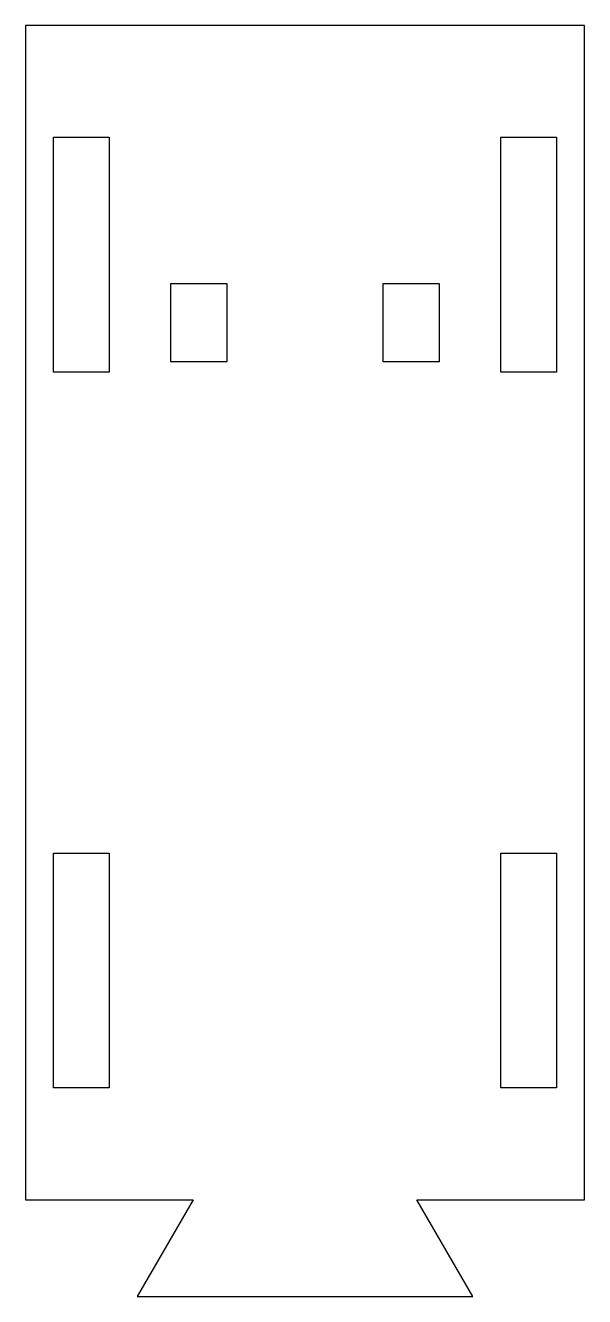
# Model space of a CAD drawing. Header units: millimetres. Extents: x 0 to 50, y -114 to 0.
import ezdxf

# ---------------------------------------------------------------- set-up
doc = ezdxf.new("R2010")
doc.units = ezdxf.units.MM

msp = doc.modelspace()

# ---------------------------------------------------------------- linework, layer by layer
for points in [[(50, 0), (0, 0), (0, -105), (15, -105), (10, -113.66), (40, -113.66), (35, -105), (50, -105)], [(2.5, -10), (7.5, -10), (7.5, -31), (2.5, -31)], [(42.5, -10), (47.5, -10), (47.5, -31), (42.5, -31)], [(18, -23.09), (18, -30.09), (13, -30.09), (13, -23.09)], [(37, -23.09), (37, -30.09), (32, -30.09), (32, -23.09)], [(2.5, -74), (7.5, -74), (7.5, -95), (2.5, -95)], [(42.5, -74), (47.5, -74), (47.5, -95), (42.5, -95)]]:
    msp.add_lwpolyline(points, close=True)

doc.saveas('drawing.dxf')
